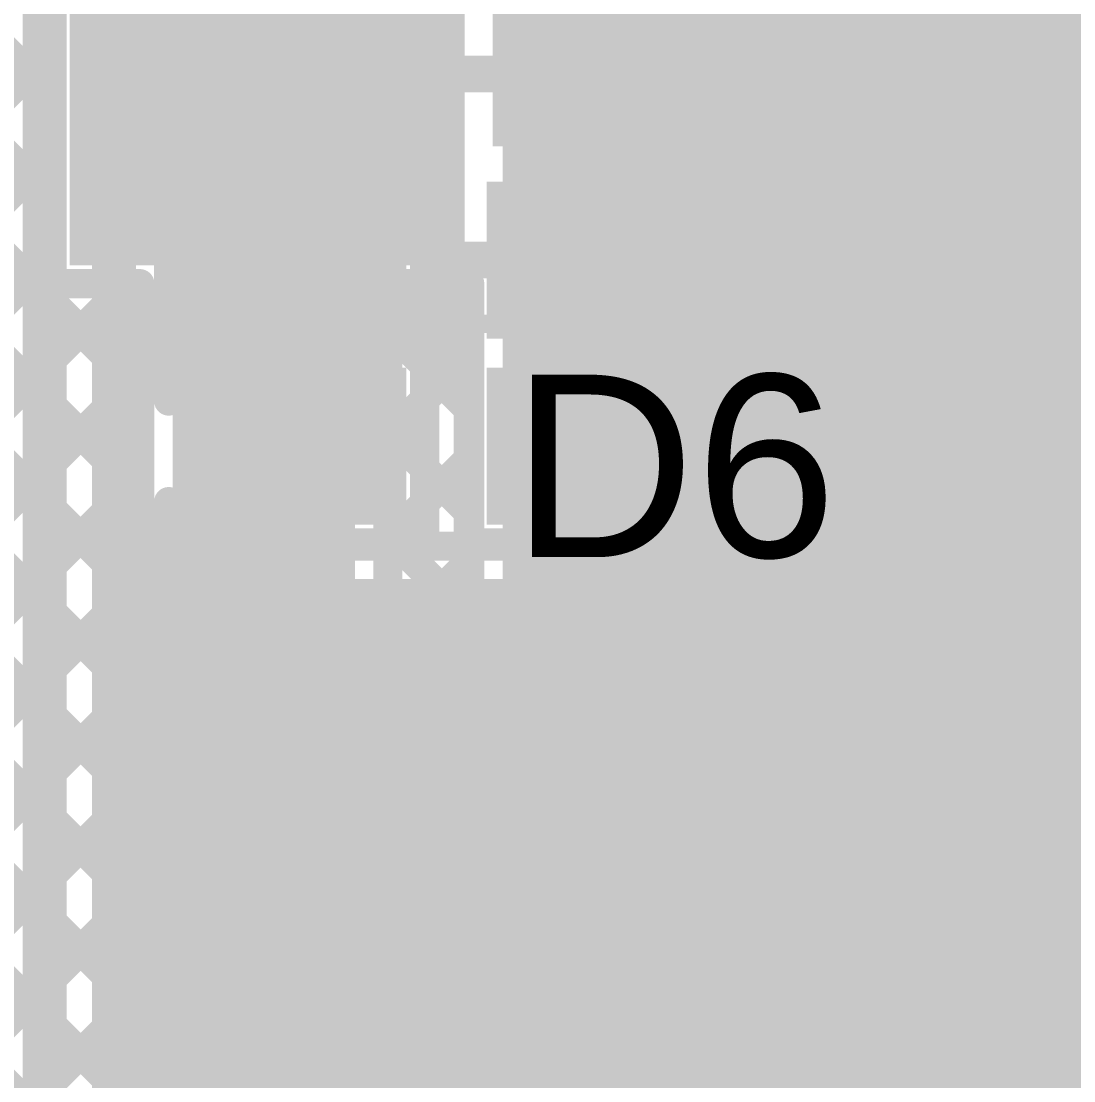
# Model space of a CAD drawing. Header units: millimetres. Extents: x -0.01 to 3.73, y -0.01 to 3.05.
# Drawn here: x 0.5811 to 0.8696, y 1.4795 to 1.7699 of the extents above; entities that cross this region are included whole.
import ezdxf

# ---------------------------------------------------------------- set-up
doc = ezdxf.new("R2010")
doc.units = ezdxf.units.MM
doc.header["$MEASUREMENT"] = 0
for name, color, linetype in [('BottomLayer', 5, 'Continuous'), ('BottomPaste', 16, 'Continuous'), ('BottomSolder', 6, 'Continuous'), ('TopLayer', 1, 'Continuous'), ('TopOverlay', 2, 'Continuous'), ('TopPaste', 8, 'Continuous'), ('TopSolder', 216, 'Continuous'), ('ViaHoleLayer', 16, 'Continuous')]:
    doc.layers.add(name, color=color, linetype=linetype)
doc.styles.add('Arial', font='', dxfattribs={"height": 0.2})
doc.styles.get('Arial').set_extended_font_data('Arial')

# ---------------------------------------------------------------- blocks, each defined once
blk = doc.blocks.new('SOT23_3_B_1')
at = {"layer": 'BottomLayer'}
for points in [[(-0.02166, 0.02657), (-0.05316, 0.02657), (-0.05316, 0.05807), (-0.02166, 0.05807)], [(0.05314, 0.02657), (0.02165, 0.02657), (0.02165, 0.05807), (0.05314, 0.05807)], [(0.01574, -0.05807), (-0.01575, -0.05807), (-0.01575, -0.02657), (0.01574, -0.02657)]]:
    blk.add_hatch(color=5, dxfattribs=at).paths.add_polyline_path(points)
at = {"layer": 'BottomPaste'}
for points in [[(-0.02166, 0.02657), (-0.05316, 0.02657), (-0.05316, 0.05807), (-0.02166, 0.05807)], [(0.05314, 0.02657), (0.02165, 0.02657), (0.02165, 0.05807), (0.05314, 0.05807)], [(0.01574, -0.05807), (-0.01575, -0.05807), (-0.01575, -0.02657), (0.01574, -0.02657)]]:
    blk.add_hatch(color=16, dxfattribs=at).paths.add_polyline_path(points)
at = {"layer": 'BottomSolder'}
for points in [[(-0.01766, 0.02257), (-0.05716, 0.02257), (-0.05716, 0.06207), (-0.01766, 0.06207)], [(0.05714, 0.02257), (0.01765, 0.02257), (0.01765, 0.06207), (0.05714, 0.06207)], [(0.01974, -0.06207), (-0.01975, -0.06207), (-0.01975, -0.02257), (0.01974, -0.02257)]]:
    blk.add_hatch(color=6, dxfattribs=at).paths.add_polyline_path(points)
blk = doc.blocks.new('R__0603_B_72')
at = {"layer": 'BottomLayer'}
for points in [[(-0.045, -0.0175), (-0.045, 0.0175), (-0.015, 0.0175), (-0.015, -0.0175)], [(0.015, -0.0175), (0.015, 0.0175), (0.045, 0.0175), (0.045, -0.0175)]]:
    blk.add_hatch(color=5, dxfattribs=at).paths.add_polyline_path(points)
at = {"layer": 'BottomPaste'}
for points in [[(-0.045, -0.0175), (-0.045, 0.0175), (-0.015, 0.0175), (-0.015, -0.0175)], [(0.015, -0.0175), (0.015, 0.0175), (0.045, 0.0175), (0.045, -0.0175)]]:
    blk.add_hatch(color=16, dxfattribs=at).paths.add_polyline_path(points)
at = {"layer": 'BottomSolder'}
for points in [[(-0.049, -0.0215), (-0.049, 0.0215), (-0.011, 0.0215), (-0.011, -0.0215)], [(0.011, -0.0215), (0.011, 0.0215), (0.049, 0.0215), (0.049, -0.0215)]]:
    blk.add_hatch(color=6, dxfattribs=at).paths.add_polyline_path(points)
blk = doc.blocks.new('R__0603_B_79')
at = {"layer": 'BottomLayer'}
for points in [[(-0.045, -0.0175), (-0.045, 0.0175), (-0.015, 0.0175), (-0.015, -0.0175)], [(0.015, -0.0175), (0.015, 0.0175), (0.045, 0.0175), (0.045, -0.0175)]]:
    blk.add_hatch(color=5, dxfattribs=at).paths.add_polyline_path(points)
at = {"layer": 'BottomPaste'}
for points in [[(-0.045, -0.0175), (-0.045, 0.0175), (-0.015, 0.0175), (-0.015, -0.0175)], [(0.015, -0.0175), (0.015, 0.0175), (0.045, 0.0175), (0.045, -0.0175)]]:
    blk.add_hatch(color=16, dxfattribs=at).paths.add_polyline_path(points)
at = {"layer": 'BottomSolder'}
for points in [[(-0.049, -0.0215), (-0.049, 0.0215), (-0.011, 0.0215), (-0.011, -0.0215)], [(0.011, -0.0215), (0.011, 0.0215), (0.049, 0.0215), (0.049, -0.0215)]]:
    blk.add_hatch(color=6, dxfattribs=at).paths.add_polyline_path(points)
blk = doc.blocks.new('R__0603_B_81')
at = {"layer": 'BottomLayer'}
for points in [[(-0.045, -0.0175), (-0.045, 0.0175), (-0.015, 0.0175), (-0.015, -0.0175)], [(0.015, -0.0175), (0.015, 0.0175), (0.045, 0.0175), (0.045, -0.0175)]]:
    blk.add_hatch(color=5, dxfattribs=at).paths.add_polyline_path(points)
at = {"layer": 'BottomPaste'}
for points in [[(-0.045, -0.0175), (-0.045, 0.0175), (-0.015, 0.0175), (-0.015, -0.0175)], [(0.015, -0.0175), (0.015, 0.0175), (0.045, 0.0175), (0.045, -0.0175)]]:
    blk.add_hatch(color=16, dxfattribs=at).paths.add_polyline_path(points)
at = {"layer": 'BottomSolder'}
for points in [[(-0.049, -0.0215), (-0.049, 0.0215), (-0.011, 0.0215), (-0.011, -0.0215)], [(0.011, -0.0215), (0.011, 0.0215), (0.049, 0.0215), (0.049, -0.0215)]]:
    blk.add_hatch(color=6, dxfattribs=at).paths.add_polyline_path(points)
blk = doc.blocks.new('D2PAK_B_114')
at = {"layer": 'BottomLayer'}
blk.add_hatch(color=5, dxfattribs=at).paths.add_polyline_path([(-0.05433, 0.14488), (-0.14567, 0.14488), (-0.14567, 0.29488), (-0.05433, 0.29488)])
at = {"layer": 'BottomPaste'}
blk.add_hatch(color=16, dxfattribs=at).paths.add_polyline_path([(-0.05433, 0.14488), (-0.14567, 0.14488), (-0.14567, 0.29488), (-0.05433, 0.29488)])
at = {"layer": 'BottomSolder'}
blk.add_hatch(color=6, dxfattribs=at).paths.add_polyline_path([(-0.05033, 0.14088), (-0.14967, 0.14088), (-0.14967, 0.29888), (-0.05033, 0.29888)])
blk = doc.blocks.new('SOD_323_B_141')
at = {"layer": 'BottomLayer'}
for points in [[(-0.0748, 0.02362), (-0.02756, 0.02362), (-0.02756, -0.02362), (-0.0748, -0.02362)], [(0.02756, 0.02362), (0.0748, 0.02362), (0.0748, -0.02362), (0.02756, -0.02362)]]:
    blk.add_hatch(color=5, dxfattribs=at).paths.add_polyline_path(points)
at = {"layer": 'BottomPaste'}
for points in [[(-0.0748, 0.02362), (-0.02756, 0.02362), (-0.02756, -0.02362), (-0.0748, -0.02362)], [(0.02756, 0.02362), (0.0748, 0.02362), (0.0748, -0.02362), (0.02756, -0.02362)]]:
    blk.add_hatch(color=16, dxfattribs=at).paths.add_polyline_path(points)
at = {"layer": 'BottomSolder'}
for points in [[(-0.0788, 0.02762), (-0.02356, 0.02762), (-0.02356, -0.02762), (-0.0788, -0.02762)], [(0.02356, 0.02762), (0.0788, 0.02762), (0.0788, -0.02762), (0.02356, -0.02762)]]:
    blk.add_hatch(color=6, dxfattribs=at).paths.add_polyline_path(points)
blk = doc.blocks.new('SMA_148')
at = {"layer": 'TopLayer'}
for points in [[(-0.12795, 0.03346), (-0.02953, 0.03346), (-0.02953, -0.03346), (-0.12795, -0.03346)], [(0.02953, 0.03346), (0.12795, 0.03346), (0.12795, -0.03346), (0.02953, -0.03346)]]:
    blk.add_hatch(color=1, dxfattribs=at).paths.add_polyline_path(points)
at = {"layer": 'TopOverlay'}
for points in [[(-0.175, -0.05597), (-0.12906, -0.05597), (-0.12906, 0.05598), (-0.175, 0.05598)], [(-0.12992, 0.03638), (-0.1022, 0.03638), (-0.1022, 0.05598), (-0.12992, 0.05598)], [(-0.12992, -0.05598), (-0.1022, -0.05598), (-0.1022, -0.03638), (-0.12992, -0.03638)]]:
    blk.add_hatch(color=2, dxfattribs=at).paths.add_polyline_path(points)
at = {"layer": 'TopPaste'}
for points in [[(-0.12795, 0.03346), (-0.02953, 0.03346), (-0.02953, -0.03346), (-0.12795, -0.03346)], [(0.02953, 0.03346), (0.12795, 0.03346), (0.12795, -0.03346), (0.02953, -0.03346)]]:
    blk.add_hatch(color=8, dxfattribs=at).paths.add_polyline_path(points)
at = {"layer": 'TopSolder'}
for points in [[(-0.13195, 0.03746), (-0.02553, 0.03746), (-0.02553, -0.03746), (-0.13195, -0.03746)], [(0.02553, 0.03746), (0.13195, 0.03746), (0.13195, -0.03746), (0.02553, -0.03746)]]:
    blk.add_hatch(color=216, dxfattribs=at).paths.add_polyline_path(points)
at = {"layer": 'TopOverlay', "const_width": 0.005}
for points in [[(0.08115, 0.05345), (-0.10465, 0.05345)], [(0.08115, 0.05345), (0.08115, 0.03985)], [(0.08115, -0.03985), (0.08115, -0.05345)], [(0.08115, -0.05345), (-0.10465, -0.05345)]]:
    blk.add_lwpolyline(points, dxfattribs=at)
at = {"layer": 'TopOverlay', "const_width": 0.0025}
for points in [[(-0.1059, 0.05345, 1), (-0.1034, 0.05345, 1)], [(0.0799, 0.05345, 1), (0.0824, 0.05345, 1)], [(0.0799, 0.05345, 1), (0.0824, 0.05345, 1)], [(0.0799, 0.03985, 1), (0.0824, 0.03985, 1)], [(0.0799, -0.03985, 1), (0.0824, -0.03985, 1)], [(-0.1059, -0.05345, 1), (-0.1034, -0.05345, 1)], [(0.0799, -0.05345, 1), (0.0824, -0.05345, 1)], [(0.0799, -0.05345, 1), (0.0824, -0.05345, 1)]]:
    blk.add_lwpolyline(points, format="xyb", close=True, dxfattribs=at)
blk = doc.blocks.new('C__0603_B_176')
at = {"layer": 'BottomLayer'}
for points in [[(-0.045, -0.0175), (-0.045, 0.0175), (-0.015, 0.0175), (-0.015, -0.0175)], [(0.015, -0.0175), (0.015, 0.0175), (0.045, 0.0175), (0.045, -0.0175)]]:
    blk.add_hatch(color=5, dxfattribs=at).paths.add_polyline_path(points)
at = {"layer": 'BottomPaste'}
for points in [[(-0.045, -0.0175), (-0.045, 0.0175), (-0.015, 0.0175), (-0.015, -0.0175)], [(0.015, -0.0175), (0.015, 0.0175), (0.045, 0.0175), (0.045, -0.0175)]]:
    blk.add_hatch(color=16, dxfattribs=at).paths.add_polyline_path(points)
at = {"layer": 'BottomSolder'}
for points in [[(-0.04736, -0.01986), (-0.04736, 0.01986), (-0.01264, 0.01986), (-0.01264, -0.01986)], [(0.01264, -0.01986), (0.01264, 0.01986), (0.04736, 0.01986), (0.04736, -0.01986)]]:
    blk.add_hatch(color=6, dxfattribs=at).paths.add_polyline_path(points)

msp = doc.modelspace()

# ---------------------------------------------------------------- hatches: boundary and pattern name
at = {"layer": 'BottomLayer'}
h = msp.add_hatch(color=5, dxfattribs=at)
edge = h.paths.add_edge_path()
edge.add_arc((0.638, 1.652), 0.01181, 0, 360)
msp.add_hatch(color=5, dxfattribs=at).paths.add_polyline_path([(0.66, 1.28), (0.81501, 1.28), (0.81501, 1.617), (0.66, 1.617)])
at = {"layer": 'TopLayer'}
msp.add_hatch(color=1, dxfattribs=at).paths.add_polyline_path([(0.713, 1.374), (0.913, 1.374), (0.913, 1.929), (0.713, 1.929)])
h = msp.add_hatch(color=1, dxfattribs=at)
edge = h.paths.add_edge_path()
edge.add_arc((0.638, 1.652), 0.01181, 0, 360)
at = {"layer": 'ViaHoleLayer'}
h = msp.add_hatch(color=16, dxfattribs=at)
edge = h.paths.add_edge_path()
edge.add_arc((0.638, 1.652), 0.00591, 0, 360)

# ---------------------------------------------------------------- linework, layer by layer
at = {"layer": 'BottomLayer'}
for points, const_width in [([(0.5875, 1.3025), (0.5875, 2.0425)], 0.012), ([(0.6065, 1.3125), (0.6065, 2.0345)], 0.012), ([(0.6215, 1.66578), (0.6215, 1.87329)], 0.008), ([(0.78554, 1.83623), (0.88462, 1.73715)], 0.008), ([(0.76793, 1.82556), (0.85634, 1.73715)], 0.008), ([(0.80675, 1.75298), (0.875, 1.82123)], 0.008), ([(0.6215, 1.76572), (0.66966, 1.81389)], 0.008), ([(0.73015, 1.75261), (0.73015, 1.79522)], 0.025), ([(0.80675, 1.7247), (0.875, 1.79295)], 0.008), ([(0.69865, 1.73591), (0.69865, 1.78691)], 0.008), ([(0.64365, 1.73091), (0.64365, 1.78191)], 0.008), ([(0.69165, 1.73091), (0.69165, 1.78191)], 0.008), ([(0.80675, 1.72005), (0.80675, 1.77955)], 0.008), ([(0.777, 1.7498), (0.777, 1.77555)], 0.01), ([(0.6215, 1.774), (0.64365, 1.75185)], 0.008), ([(0.84748, 1.73715), (0.875, 1.76467)], 0.008), ([(0.66765, 1.70441), (0.66765, 1.75541)], 0.025), ([(0.72765, 1.75511), (0.72765, 1.75541)], 0.025), ([(0.72765, 1.70441), (0.72765, 1.75511)], 0.025), ([(0.72765, 1.75511), (0.73015, 1.75261)], 0.025), ([(0.6215, 1.73744), (0.64365, 1.75959)], 0.008), ([(0.69165, 1.76042), (0.69865, 1.75342)], 0.008), ([(0.73015, 1.75261), (0.7742, 1.75261)], 0.025), ([(0.7742, 1.75261), (0.777, 1.7498)], 0.025), ([(0.80675, 1.75845), (0.8369, 1.7283)], 0.008), ([(0.69165, 1.75102), (0.69865, 1.75802)], 0.008), ([(0.70265, 1.75541), (0.72765, 1.75541)], 0.01), ([(0.777, 1.7498), (0.80275, 1.7498)], 0.01), ([(0.777, 1.72406), (0.777, 1.7498)], 0.01), ([(0.6215, 1.74571), (0.64365, 1.72357)], 0.008), ([(0.69865, 1.72391), (0.69865, 1.73591)], 0.008), ([(0.69865, 1.72391), (0.69865, 1.73591)], 0.008), ([(0.8369, 1.73715), (0.88639, 1.73715)], 0.008), ([(0.8369, 1.68765), (0.8369, 1.73715)], 0.008), ([(0.6215, 1.70916), (0.64365, 1.7313)], 0.008), ([(0.69165, 1.73213), (0.69865, 1.72513)], 0.008), ([(0.69165, 1.72273), (0.69865, 1.72973)], 0.008), ([(0.80675, 1.73017), (0.8369, 1.70002)], 0.008), ([(0.64365, 1.67991), (0.64365, 1.72891)], 0.008), ([(0.69165, 1.67991), (0.69165, 1.72891)], 0.008), ([(0.80175, 1.69141), (0.8369, 1.72656)], 0.008), ([(0.69865, 1.67291), (0.69865, 1.72391)], 0.008), ([(0.8021, 1.72005), (0.80675, 1.7247)], 0.008), ([(0.75665, 1.72005), (0.80675, 1.72005)], 0.008), ([(0.75665, 1.70288), (0.77382, 1.72005)], 0.008), ([(0.75665, 1.69975), (0.75665, 1.72005)], 0.008), ([(0.76029, 1.72005), (0.7806, 1.69975)], 0.008), ([(0.7818, 1.69975), (0.8021, 1.72005)], 0.008), ([(0.78858, 1.72005), (0.88901, 1.61962)], 0.008), ([(0.6215, 1.71743), (0.64365, 1.69528)], 0.008), ([(0.66765, 1.65341), (0.66765, 1.70441)], 0.025), ([(0.86165, 1.7124), (0.94205, 1.632)], 0.012), ([(0.69165, 1.70385), (0.69865, 1.69685)], 0.008), ([(0.70265, 1.70441), (0.72765, 1.70441)], 0.01), ([(0.72765, 1.70441), (0.75265, 1.70441)], 0.01), ([(0.6215, 1.68087), (0.64365, 1.70302)], 0.008), ([(0.69165, 1.69445), (0.69865, 1.70145)], 0.008), ([(0.75665, 1.69975), (0.80175, 1.69975)], 0.008), ([(0.80175, 1.65025), (0.80175, 1.69975)], 0.008), ([(0.80175, 1.66313), (0.8369, 1.69828)], 0.008), ([(0.6215, 1.68914), (0.63716, 1.67348)], 0.008), ([(0.7929, 1.626), (0.85456, 1.68765)], 0.008), ([(0.8369, 1.68765), (0.86518, 1.68765)], 0.008), ([(0.84926, 1.68765), (1.11501, 1.42191)], 0.008), ([(0.86518, 1.68765), (0.93143, 1.6214)], 0.008), ([(0.76041, 1.65841), (0.777, 1.675)], 0.025), ([(0.64365, 1.6735), (0.64365, 1.67791)], 0.008), ([(0.6893, 1.67791), (0.69165, 1.67557)], 0.008), ([(0.69165, 1.62691), (0.69165, 1.67791)], 0.008), ([(0.80175, 1.6786), (0.86073, 1.61962)], 0.008), ([(0.82119, 1.626), (0.87401, 1.67882)], 0.008), ([(0.69165, 1.67557), (0.70365, 1.66357)], 0.008), ([(0.638, 1.6735), (0.64365, 1.6735)], 0.008), ([(0.69165, 1.66616), (0.69865, 1.67316)], 0.008), ([(0.69865, 1.67291), (0.70365, 1.67291)], 0.008), ([(0.70365, 1.62691), (0.70365, 1.67291)], 0.008), ([(0.72765, 1.65591), (0.73015, 1.65841)], 0.025), ([(0.73015, 1.65841), (0.76041, 1.65841)], 0.025), ([(0.72765, 1.65341), (0.72765, 1.65591)], 0.025), ([(0.84309, 1.61962), (0.88815, 1.66468)], 0.008), ([(0.638, 1.652), (0.66624, 1.652)], 0.025), ([(0.66624, 1.652), (0.66765, 1.65341)], 0.025), ([(0.69165, 1.63788), (0.70365, 1.64988)], 0.008), ([(0.76462, 1.626), (0.78887, 1.65025)], 0.008), ([(0.77561, 1.64321), (0.78266, 1.65025)], 0.008), ([(0.78266, 1.65025), (0.80175, 1.65025)], 0.008), ([(0.80175, 1.65032), (0.83244, 1.61962)], 0.008), ([(0.87138, 1.61962), (0.90229, 1.65054)], 0.008), ([(0.69165, 1.64728), (0.70365, 1.63528)], 0.008), ([(0.77809, 1.64569), (0.79778, 1.626)], 0.008), ([(0.6215, 1.31871), (0.6215, 1.63822)], 0.008), ([(0.75165, 1.63691), (0.76041, 1.63691)], 0.008), ([(0.75165, 1.62691), (0.75165, 1.63691)], 0.008), ([(0.75859, 1.63691), (0.7695, 1.626)], 0.008), ([(0.6215, 1.63257), (0.651, 1.60307)], 0.008), ([(0.6215, 1.6243), (0.62946, 1.63227)], 0.008), ([(0.638, 1.6305), (0.64365, 1.6305)], 0.008), ([(0.64365, 1.62691), (0.64365, 1.6305)], 0.008), ([(0.6215, 1.59602), (0.651, 1.62552)], 0.008), ([(0.64365, 1.62691), (0.69165, 1.62691)], 0.008), ([(0.651, 1.626), (0.82401, 1.626)], 0.008), ([(0.651, 1.28921), (0.651, 1.626)], 0.008), ([(0.70365, 1.62691), (0.75165, 1.62691)], 0.008), ([(0.82401, 1.271), (0.82401, 1.626)], 0.008), ([(0.82956, 1.61962), (0.8948, 1.61962)], 0.008), ([(0.82956, 1.55438), (0.82956, 1.61962)], 0.008), ([(0.82401, 1.60054), (0.82956, 1.60609)], 0.008), ([(0.6215, 1.60429), (0.651, 1.57479)], 0.008), ([(0.85662, 1.59162), (0.86, 1.595)], 0.025), ([(0.82401, 1.59977), (0.82956, 1.59422)], 0.008), ([(0.85662, 1.5255), (0.85662, 1.59162)], 0.025), ([(0.6215, 1.56773), (0.651, 1.59723)], 0.008), ([(0.6215, 1.57601), (0.651, 1.54651)], 0.008), ([(0.82401, 1.57226), (0.82956, 1.5778)], 0.008), ([(0.82401, 1.57148), (0.82956, 1.56594)], 0.008), ([(0.6215, 1.53945), (0.651, 1.56895)], 0.008), ([(0.82401, 1.54397), (0.83442, 1.55438)], 0.008), ([(0.82956, 1.55438), (0.83512, 1.55438)], 0.008), ([(0.83512, 1.5495), (0.83512, 1.55438)], 0.008), ([(0.83012, 1.5495), (0.83512, 1.5495)], 0.008), ([(0.83012, 1.4965), (0.83012, 1.5495)], 0.008), ([(0.6215, 1.54772), (0.651, 1.51822)], 0.008), ([(0.6215, 1.51117), (0.651, 1.54067)], 0.008), ([(0.82401, 1.5432), (0.83012, 1.5371)], 0.008), ([(0.85411, 1.523), (0.85662, 1.5255)], 0.025), ([(0.85411, 1.27388), (0.85411, 1.523)], 0.025), ([(0.82401, 1.51569), (0.83012, 1.52179)], 0.008), ([(0.6215, 1.51944), (0.651, 1.48994)], 0.008), ([(0.82401, 1.51492), (0.83012, 1.50881)], 0.008), ([(0.6215, 1.48288), (0.651, 1.51238)], 0.008), ([(0.82401, 1.4874), (0.83261, 1.49601)], 0.008), ([(0.83261, 1.27388), (0.83261, 1.4965)], 0.008), ([(0.6215, 1.49115), (0.651, 1.46165)], 0.008), ([(0.82401, 1.48663), (0.83261, 1.47803)], 0.008), ([(0.6215, 1.4546), (0.651, 1.4841)], 0.008)]:
    msp.add_lwpolyline(points, dxfattribs=dict(at, const_width=const_width))
for points, const_width in [([(0.6195, 1.76572, 1), (0.6235, 1.76572, 1)], 0.004), ([(0.6614, 1.75541, 1), (0.6739, 1.75541, 1)], 0.0125), ([(0.7214, 1.75541, 1), (0.7339, 1.75541, 1)], 0.0125), ([(0.7214, 1.75511, 1), (0.7339, 1.75511, 1)], 0.0125), ([(0.7214, 1.75511, 1), (0.7339, 1.75511, 1)], 0.0125), ([(0.7214, 1.75511, 1), (0.7339, 1.75511, 1)], 0.0125), ([(0.64165, 1.75959, 1), (0.64565, 1.75959, 1)], 0.004), ([(0.68965, 1.76042, 1), (0.69365, 1.76042, 1)], 0.004), ([(0.7239, 1.75261, 1), (0.7364, 1.75261, 1)], 0.0125), ([(0.7239, 1.75261, 1), (0.7364, 1.75261, 1)], 0.0125), ([(0.7239, 1.75261, 1), (0.7364, 1.75261, 1)], 0.0125), ([(0.76795, 1.75261, 1), (0.78045, 1.75261, 1)], 0.0125), ([(0.76795, 1.75261, 1), (0.78045, 1.75261, 1)], 0.0125), ([(0.80475, 1.75845, 1), (0.80875, 1.75845, 1)], 0.004), ([(0.69665, 1.75802, 1), (0.70065, 1.75802, 1)], 0.004), ([(0.70015, 1.75541, 1), (0.70515, 1.75541, 1)], 0.005), ([(0.72515, 1.75541, 1), (0.73015, 1.75541, 1)], 0.005), ([(0.77075, 1.7498, 1), (0.78325, 1.7498, 1)], 0.0125), ([(0.69665, 1.75342, 1), (0.70065, 1.75342, 1)], 0.004), ([(0.80475, 1.75298, 1), (0.80875, 1.75298, 1)], 0.004), ([(0.64165, 1.75185, 1), (0.64565, 1.75185, 1)], 0.004), ([(0.68965, 1.75102, 1), (0.69365, 1.75102, 1)], 0.004), ([(0.7745, 1.7498, 1), (0.7795, 1.7498, 1)], 0.005), ([(0.7745, 1.7498, 1), (0.7795, 1.7498, 1)], 0.005), ([(0.7745, 1.7498, 1), (0.7795, 1.7498, 1)], 0.005), ([(0.80025, 1.7498, 1), (0.80525, 1.7498, 1)], 0.005), ([(0.6195, 1.74571, 1), (0.6235, 1.74571, 1)], 0.004), ([(0.6195, 1.73744, 1), (0.6235, 1.73744, 1)], 0.004), ([(0.69665, 1.73591, 1), (0.70065, 1.73591, 1)], 0.004), ([(0.69665, 1.73591, 1), (0.70065, 1.73591, 1)], 0.004), ([(0.69665, 1.73591, 1), (0.70065, 1.73591, 1)], 0.004), ([(0.8349, 1.73715, 1), (0.8389, 1.73715, 1)], 0.004), ([(0.8349, 1.73715, 1), (0.8389, 1.73715, 1)], 0.004), ([(0.84548, 1.73715, 1), (0.84948, 1.73715, 1)], 0.004), ([(0.85434, 1.73715, 1), (0.85834, 1.73715, 1)], 0.004), ([(0.64165, 1.7313, 1), (0.64565, 1.7313, 1)], 0.004), ([(0.64165, 1.73091, 1), (0.64565, 1.73091, 1)], 0.004), ([(0.68965, 1.73213, 1), (0.69365, 1.73213, 1)], 0.004), ([(0.68965, 1.73091, 1), (0.69365, 1.73091, 1)], 0.004), ([(0.69665, 1.72973, 1), (0.70065, 1.72973, 1)], 0.004), ([(0.80475, 1.73017, 1), (0.80875, 1.73017, 1)], 0.004), ([(0.64165, 1.72891, 1), (0.64565, 1.72891, 1)], 0.004), ([(0.68965, 1.72891, 1), (0.69365, 1.72891, 1)], 0.004), ([(0.8349, 1.7283, 1), (0.8389, 1.7283, 1)], 0.004), ([(0.8349, 1.72656, 1), (0.8389, 1.72656, 1)], 0.004), ([(0.64165, 1.72357, 1), (0.64565, 1.72357, 1)], 0.004), ([(0.69665, 1.72513, 1), (0.70065, 1.72513, 1)], 0.004), ([(0.69665, 1.72391, 1), (0.70065, 1.72391, 1)], 0.004), ([(0.69665, 1.72391, 1), (0.70065, 1.72391, 1)], 0.004), ([(0.69665, 1.72391, 1), (0.70065, 1.72391, 1)], 0.004), ([(0.7745, 1.72406, 1), (0.7795, 1.72406, 1)], 0.005), ([(0.80475, 1.7247, 1), (0.80875, 1.7247, 1)], 0.004), ([(0.80475, 1.7247, 1), (0.80875, 1.7247, 1)], 0.004), ([(0.68965, 1.72273, 1), (0.69365, 1.72273, 1)], 0.004), ([(0.75465, 1.72005, 1), (0.75865, 1.72005, 1)], 0.004), ([(0.75465, 1.72005, 1), (0.75865, 1.72005, 1)], 0.004), ([(0.75829, 1.72005, 1), (0.76229, 1.72005, 1)], 0.004), ([(0.77182, 1.72005, 1), (0.77582, 1.72005, 1)], 0.004), ([(0.78658, 1.72005, 1), (0.79058, 1.72005, 1)], 0.004), ([(0.8001, 1.72005, 1), (0.8041, 1.72005, 1)], 0.004), ([(0.8001, 1.72005, 1), (0.8041, 1.72005, 1)], 0.004), ([(0.80475, 1.72005, 1), (0.80875, 1.72005, 1)], 0.004), ([(0.80475, 1.72005, 1), (0.80875, 1.72005, 1)], 0.004), ([(0.6195, 1.71743, 1), (0.6235, 1.71743, 1)], 0.004), ([(0.6614, 1.70441, 1), (0.6739, 1.70441, 1)], 0.0125), ([(0.6614, 1.70441, 1), (0.6739, 1.70441, 1)], 0.0125), ([(0.7214, 1.70441, 1), (0.7339, 1.70441, 1)], 0.0125), ([(0.85865, 1.7124, 1), (0.86465, 1.7124, 1)], 0.006), ([(0.6195, 1.70916, 1), (0.6235, 1.70916, 1)], 0.004), ([(0.68965, 1.70385, 1), (0.69365, 1.70385, 1)], 0.004), ([(0.70015, 1.70441, 1), (0.70515, 1.70441, 1)], 0.005), ([(0.72515, 1.70441, 1), (0.73015, 1.70441, 1)], 0.005), ([(0.72515, 1.70441, 1), (0.73015, 1.70441, 1)], 0.005), ([(0.75015, 1.70441, 1), (0.75515, 1.70441, 1)], 0.005), ([(0.64165, 1.70302, 1), (0.64565, 1.70302, 1)], 0.004), ([(0.69665, 1.70145, 1), (0.70065, 1.70145, 1)], 0.004), ([(0.75465, 1.70288, 1), (0.75865, 1.70288, 1)], 0.004), ([(0.75465, 1.69975, 1), (0.75865, 1.69975, 1)], 0.004), ([(0.75465, 1.69975, 1), (0.75865, 1.69975, 1)], 0.004), ([(0.7786, 1.69975, 1), (0.7826, 1.69975, 1)], 0.004), ([(0.7798, 1.69975, 1), (0.7838, 1.69975, 1)], 0.004), ([(0.79975, 1.69975, 1), (0.80375, 1.69975, 1)], 0.004), ([(0.79975, 1.69975, 1), (0.80375, 1.69975, 1)], 0.004), ([(0.8349, 1.70002, 1), (0.8389, 1.70002, 1)], 0.004), ([(0.8349, 1.69828, 1), (0.8389, 1.69828, 1)], 0.004), ([(0.64165, 1.69528, 1), (0.64565, 1.69528, 1)], 0.004), ([(0.69665, 1.69685, 1), (0.70065, 1.69685, 1)], 0.004), ([(0.68965, 1.69445, 1), (0.69365, 1.69445, 1)], 0.004), ([(0.6195, 1.68914, 1), (0.6235, 1.68914, 1)], 0.004), ([(0.79975, 1.69141, 1), (0.80375, 1.69141, 1)], 0.004), ([(0.8349, 1.68765, 1), (0.8389, 1.68765, 1)], 0.004), ([(0.8349, 1.68765, 1), (0.8389, 1.68765, 1)], 0.004), ([(0.84726, 1.68765, 1), (0.85126, 1.68765, 1)], 0.004), ([(0.85256, 1.68765, 1), (0.85656, 1.68765, 1)], 0.004), ([(0.86318, 1.68765, 1), (0.86718, 1.68765, 1)], 0.004), ([(0.86318, 1.68765, 1), (0.86718, 1.68765, 1)], 0.004), ([(0.77075, 1.675, 1), (0.78325, 1.675, 1)], 0.0125), ([(0.6195, 1.68087, 1), (0.6235, 1.68087, 1)], 0.004), ([(0.64165, 1.67991, 1), (0.64565, 1.67991, 1)], 0.004), ([(0.64165, 1.67791, 1), (0.64565, 1.67791, 1)], 0.004), ([(0.6873, 1.67791, 1), (0.6913, 1.67791, 1)], 0.004), ([(0.68965, 1.67991, 1), (0.69365, 1.67991, 1)], 0.004), ([(0.68965, 1.67791, 1), (0.69365, 1.67791, 1)], 0.004), ([(0.79975, 1.6786, 1), (0.80375, 1.6786, 1)], 0.004), ([(0.68965, 1.67557, 1), (0.69365, 1.67557, 1)], 0.004), ([(0.68965, 1.67557, 1), (0.69365, 1.67557, 1)], 0.004), ([(0.63516, 1.67348, 1), (0.63916, 1.67348, 1)], 0.004), ([(0.636, 1.6735, 1), (0.64, 1.6735, 1)], 0.004), ([(0.636, 1.6735, 1), (0.64, 1.6735, 1)], 0.004), ([(0.64165, 1.6735, 1), (0.64565, 1.6735, 1)], 0.004), ([(0.64165, 1.6735, 1), (0.64565, 1.6735, 1)], 0.004), ([(0.69665, 1.67316, 1), (0.70065, 1.67316, 1)], 0.004), ([(0.69665, 1.67291, 1), (0.70065, 1.67291, 1)], 0.004), ([(0.69665, 1.67291, 1), (0.70065, 1.67291, 1)], 0.004), ([(0.70165, 1.67291, 1), (0.70565, 1.67291, 1)], 0.004), ([(0.70165, 1.67291, 1), (0.70565, 1.67291, 1)], 0.004), ([(0.6195, 1.66578, 1), (0.6235, 1.66578, 1)], 0.004), ([(0.6195, 1.66578, 1), (0.6235, 1.66578, 1)], 0.004), ([(0.68965, 1.66616, 1), (0.69365, 1.66616, 1)], 0.004), ([(0.7239, 1.65841, 1), (0.7364, 1.65841, 1)], 0.0125), ([(0.7239, 1.65841, 1), (0.7364, 1.65841, 1)], 0.0125), ([(0.75416, 1.65841, 1), (0.76666, 1.65841, 1)], 0.0125), ([(0.75416, 1.65841, 1), (0.76666, 1.65841, 1)], 0.0125), ([(0.70165, 1.66357, 1), (0.70565, 1.66357, 1)], 0.004), ([(0.7214, 1.65591, 1), (0.7339, 1.65591, 1)], 0.0125), ([(0.7214, 1.65591, 1), (0.7339, 1.65591, 1)], 0.0125), ([(0.79975, 1.66313, 1), (0.80375, 1.66313, 1)], 0.004), ([(0.63175, 1.652, 1), (0.64425, 1.652, 1)], 0.0125), ([(0.65999, 1.652, 1), (0.67249, 1.652, 1)], 0.0125), ([(0.65999, 1.652, 1), (0.67249, 1.652, 1)], 0.0125), ([(0.6614, 1.65341, 1), (0.6739, 1.65341, 1)], 0.0125), ([(0.6614, 1.65341, 1), (0.6739, 1.65341, 1)], 0.0125), ([(0.7214, 1.65341, 1), (0.7339, 1.65341, 1)], 0.0125), ([(0.70165, 1.64988, 1), (0.70565, 1.64988, 1)], 0.004), ([(0.78066, 1.65025, 1), (0.78466, 1.65025, 1)], 0.004), ([(0.78066, 1.65025, 1), (0.78466, 1.65025, 1)], 0.004), ([(0.78687, 1.65025, 1), (0.79087, 1.65025, 1)], 0.004), ([(0.79975, 1.65032, 1), (0.80375, 1.65032, 1)], 0.004), ([(0.79975, 1.65025, 1), (0.80375, 1.65025, 1)], 0.004), ([(0.79975, 1.65025, 1), (0.80375, 1.65025, 1)], 0.004), ([(0.68965, 1.64728, 1), (0.69365, 1.64728, 1)], 0.004), ([(0.77609, 1.64569, 1), (0.78009, 1.64569, 1)], 0.004), ([(0.77361, 1.64321, 1), (0.77761, 1.64321, 1)], 0.004), ([(0.77361, 1.64321, 1), (0.77761, 1.64321, 1)], 0.004), ([(0.77361, 1.64321, 1), (0.77761, 1.64321, 1)], 0.004), ([(0.6195, 1.63822, 1), (0.6235, 1.63822, 1)], 0.004), ([(0.6195, 1.63822, 1), (0.6235, 1.63822, 1)], 0.004), ([(0.68965, 1.63788, 1), (0.69365, 1.63788, 1)], 0.004), ([(0.74965, 1.63691, 1), (0.75365, 1.63691, 1)], 0.004), ([(0.74965, 1.63691, 1), (0.75365, 1.63691, 1)], 0.004), ([(0.75659, 1.63691, 1), (0.76059, 1.63691, 1)], 0.004), ([(0.75841, 1.63691, 1), (0.76241, 1.63691, 1)], 0.004), ([(0.75841, 1.63691, 1), (0.76241, 1.63691, 1)], 0.004), ([(0.75841, 1.63691, 1), (0.76241, 1.63691, 1)], 0.004), ([(0.70165, 1.63528, 1), (0.70565, 1.63528, 1)], 0.004), ([(0.6195, 1.63257, 1), (0.6235, 1.63257, 1)], 0.004), ([(0.62746, 1.63227, 1), (0.63146, 1.63227, 1)], 0.004), ([(0.636, 1.6305, 1), (0.64, 1.6305, 1)], 0.004), ([(0.636, 1.6305, 1), (0.64, 1.6305, 1)], 0.004), ([(0.64165, 1.6305, 1), (0.64565, 1.6305, 1)], 0.004), ([(0.64165, 1.6305, 1), (0.64565, 1.6305, 1)], 0.004), ([(0.64165, 1.62691, 1), (0.64565, 1.62691, 1)], 0.004), ([(0.64165, 1.62691, 1), (0.64565, 1.62691, 1)], 0.004), ([(0.649, 1.626, 1), (0.653, 1.626, 1)], 0.004), ([(0.649, 1.626, 1), (0.653, 1.626, 1)], 0.004), ([(0.649, 1.62552, 1), (0.653, 1.62552, 1)], 0.004), ([(0.68965, 1.62691, 1), (0.69365, 1.62691, 1)], 0.004), ([(0.68965, 1.62691, 1), (0.69365, 1.62691, 1)], 0.004), ([(0.70165, 1.62691, 1), (0.70565, 1.62691, 1)], 0.004), ([(0.70165, 1.62691, 1), (0.70565, 1.62691, 1)], 0.004), ([(0.74965, 1.62691, 1), (0.75365, 1.62691, 1)], 0.004), ([(0.74965, 1.62691, 1), (0.75365, 1.62691, 1)], 0.004), ([(0.76262, 1.626, 1), (0.76662, 1.626, 1)], 0.004), ([(0.7675, 1.626, 1), (0.7715, 1.626, 1)], 0.004), ([(0.7909, 1.626, 1), (0.7949, 1.626, 1)], 0.004), ([(0.79578, 1.626, 1), (0.79978, 1.626, 1)], 0.004), ([(0.81919, 1.626, 1), (0.82319, 1.626, 1)], 0.004), ([(0.82201, 1.626, 1), (0.82601, 1.626, 1)], 0.004), ([(0.82201, 1.626, 1), (0.82601, 1.626, 1)], 0.004), ([(0.6195, 1.6243, 1), (0.6235, 1.6243, 1)], 0.004), ([(0.82756, 1.61962, 1), (0.83156, 1.61962, 1)], 0.004), ([(0.82756, 1.61962, 1), (0.83156, 1.61962, 1)], 0.004), ([(0.83044, 1.61962, 1), (0.83444, 1.61962, 1)], 0.004), ([(0.84109, 1.61962, 1), (0.84509, 1.61962, 1)], 0.004), ([(0.85873, 1.61962, 1), (0.86273, 1.61962, 1)], 0.004), ([(0.86938, 1.61962, 1), (0.87338, 1.61962, 1)], 0.004), ([(0.82756, 1.60609, 1), (0.83156, 1.60609, 1)], 0.004), ([(0.6195, 1.60429, 1), (0.6235, 1.60429, 1)], 0.004), ([(0.649, 1.60307, 1), (0.653, 1.60307, 1)], 0.004), ([(0.85375, 1.595, 1), (0.86625, 1.595, 1)], 0.0125), ([(0.82201, 1.60054, 1), (0.82601, 1.60054, 1)], 0.004), ([(0.82201, 1.59977, 1), (0.82601, 1.59977, 1)], 0.004), ([(0.85037, 1.59162, 1), (0.86286, 1.59162, 1)], 0.0125), ([(0.85037, 1.59162, 1), (0.86286, 1.59162, 1)], 0.0125), ([(0.6195, 1.59602, 1), (0.6235, 1.59602, 1)], 0.004), ([(0.649, 1.59723, 1), (0.653, 1.59723, 1)], 0.004), ([(0.82756, 1.59422, 1), (0.83156, 1.59422, 1)], 0.004), ([(0.6195, 1.57601, 1), (0.6235, 1.57601, 1)], 0.004), ([(0.82756, 1.5778, 1), (0.83156, 1.5778, 1)], 0.004), ([(0.649, 1.57479, 1), (0.653, 1.57479, 1)], 0.004), ([(0.82201, 1.57226, 1), (0.82601, 1.57226, 1)], 0.004), ([(0.82201, 1.57148, 1), (0.82601, 1.57148, 1)], 0.004), ([(0.6195, 1.56773, 1), (0.6235, 1.56773, 1)], 0.004), ([(0.649, 1.56895, 1), (0.653, 1.56895, 1)], 0.004), ([(0.82756, 1.56594, 1), (0.83156, 1.56594, 1)], 0.004), ([(0.82756, 1.55438, 1), (0.83156, 1.55438, 1)], 0.004), ([(0.82756, 1.55438, 1), (0.83156, 1.55438, 1)], 0.004), ([(0.83242, 1.55438, 1), (0.83642, 1.55438, 1)], 0.004), ([(0.83312, 1.55438, 1), (0.83712, 1.55438, 1)], 0.004), ([(0.83312, 1.55438, 1), (0.83712, 1.55438, 1)], 0.004), ([(0.82812, 1.5495, 1), (0.83212, 1.5495, 1)], 0.004), ([(0.82812, 1.5495, 1), (0.83212, 1.5495, 1)], 0.004), ([(0.83312, 1.5495, 1), (0.83712, 1.5495, 1)], 0.004), ([(0.83312, 1.5495, 1), (0.83712, 1.5495, 1)], 0.004), ([(0.6195, 1.54772, 1), (0.6235, 1.54772, 1)], 0.004), ([(0.649, 1.54651, 1), (0.653, 1.54651, 1)], 0.004), ([(0.82201, 1.54397, 1), (0.82601, 1.54397, 1)], 0.004), ([(0.649, 1.54067, 1), (0.653, 1.54067, 1)], 0.004), ([(0.82201, 1.5432, 1), (0.82601, 1.5432, 1)], 0.004), ([(0.6195, 1.53945, 1), (0.6235, 1.53945, 1)], 0.004), ([(0.82812, 1.5371, 1), (0.83212, 1.5371, 1)], 0.004), ([(0.85037, 1.5255, 1), (0.86286, 1.5255, 1)], 0.0125), ([(0.85037, 1.5255, 1), (0.86286, 1.5255, 1)], 0.0125), ([(0.84786, 1.523, 1), (0.86037, 1.523, 1)], 0.0125), ([(0.84786, 1.523, 1), (0.86037, 1.523, 1)], 0.0125), ([(0.82812, 1.52179, 1), (0.83212, 1.52179, 1)], 0.004), ([(0.6195, 1.51944, 1), (0.6235, 1.51944, 1)], 0.004), ([(0.649, 1.51822, 1), (0.653, 1.51822, 1)], 0.004), ([(0.82201, 1.51569, 1), (0.82601, 1.51569, 1)], 0.004), ([(0.82201, 1.51492, 1), (0.82601, 1.51492, 1)], 0.004), ([(0.649, 1.51238, 1), (0.653, 1.51238, 1)], 0.004), ([(0.6195, 1.51117, 1), (0.6235, 1.51117, 1)], 0.004), ([(0.82812, 1.50881, 1), (0.83212, 1.50881, 1)], 0.004), ([(0.82812, 1.4965, 1), (0.83212, 1.4965, 1)], 0.004), ([(0.83061, 1.4965, 1), (0.83461, 1.4965, 1)], 0.004), ([(0.83061, 1.49601, 1), (0.83461, 1.49601, 1)], 0.004), ([(0.6195, 1.49115, 1), (0.6235, 1.49115, 1)], 0.004), ([(0.649, 1.48994, 1), (0.653, 1.48994, 1)], 0.004), ([(0.82201, 1.4874, 1), (0.82601, 1.4874, 1)], 0.004), ([(0.82201, 1.48663, 1), (0.82601, 1.48663, 1)], 0.004), ([(0.6195, 1.48288, 1), (0.6235, 1.48288, 1)], 0.004), ([(0.649, 1.4841, 1), (0.653, 1.4841, 1)], 0.004), ([(0.83061, 1.47803, 1), (0.83461, 1.47803, 1)], 0.004)]:
    msp.add_lwpolyline(points, format="xyb", close=True, dxfattribs=dict(at, const_width=const_width))
at = {"layer": 'BottomLayer', "const_width": 0.008}
for points in [[(0.6215, 1.66578, -0.222266), (0.638, 1.6735)], [(0.77561, 1.64321, -0.198912), (0.76041, 1.63691)], [(0.77561, 1.64321, -0.198912), (0.76041, 1.63691)], [(0.638, 1.6305, -0.222266), (0.6215, 1.63822)]]:
    msp.add_lwpolyline(points, format="xyb", dxfattribs=at)
at = {"layer": 'TopLayer'}
for points, const_width in [([(0.80506, 1.74041), (0.80506, 1.87441)], 0.05), ([(0.5317, 1.80723), (0.58937, 1.74956)], 0.008), ([(0.51994, 1.79071), (0.58937, 1.72127)], 0.008), ([(0.58937, 1.69794), (0.58937, 1.78287)], 0.008), ([(0.50392, 1.77844), (0.61358, 1.66878)], 0.008), ([(0.45358, 1.77221), (0.61358, 1.61221)], 0.008), ([(0.48305, 1.77102), (0.61358, 1.64049)], 0.008), ([(0.51629, 1.6888), (0.58937, 1.76188)], 0.008), ([(0.64758, 1.41458), (0.64758, 1.74041)], 0.05), ([(0.52914, 1.67337), (0.58937, 1.73359)], 0.008), ([(0.80506, 1.65894), (0.80506, 1.71541)], 0.025), ([(0.53732, 1.65326), (0.58937, 1.70531)], 0.008), ([(0.53791, 1.62557), (0.61029, 1.69794)], 0.008), ([(0.58937, 1.69794), (0.61358, 1.69794)], 0.008), ([(0.61358, 1.42867), (0.61358, 1.69794)], 0.008), ([(0.68158, 1.69794), (0.704, 1.69794)], 0.008), ([(0.68158, 1.68439), (0.69514, 1.69794)], 0.008), ([(0.68158, 1.41458), (0.68158, 1.69794)], 0.008), ([(0.69755, 1.69794), (0.704, 1.6915)], 0.008), ([(0.704, 1.365), (0.704, 1.69794)], 0.008), ([(0.68158, 1.68563), (0.704, 1.66321)], 0.008), ([(0.68158, 1.6561), (0.704, 1.67852)], 0.008), ([(0.505, 1.56437), (0.61358, 1.67295)], 0.008), ([(0.80506, 1.63394), (0.80506, 1.65894)], 0.025), ([(0.80506, 1.65894), (0.847, 1.617)], 0.025), ([(0.53416, 1.66335), (0.61358, 1.58392)], 0.008), ([(0.68158, 1.65734), (0.704, 1.63493)], 0.008), ([(0.68158, 1.62782), (0.704, 1.65023)], 0.008), ([(0.505, 1.53609), (0.61358, 1.64467)], 0.008), ([(0.53865, 1.63057), (0.61358, 1.55564)], 0.008), ([(0.68158, 1.62906), (0.704, 1.60664)], 0.008), ([(0.847, 1.315), (0.847, 1.617)], 0.025), ([(0.68158, 1.59953), (0.704, 1.62195)], 0.008), ([(0.505, 1.5078), (0.61358, 1.61639)], 0.008), ([(0.53236, 1.60857), (0.61358, 1.52735)], 0.008), ([(0.68158, 1.60078), (0.704, 1.57836)], 0.008), ([(0.68158, 1.57125), (0.704, 1.59367)], 0.008), ([(0.52091, 1.59174), (0.61358, 1.49907)], 0.008), ([(0.51522, 1.48973), (0.61358, 1.5881)], 0.008), ([(0.5052, 1.57916), (0.61358, 1.47079)], 0.008), ([(0.68158, 1.57249), (0.704, 1.55007)], 0.008), ([(0.68158, 1.54296), (0.704, 1.56538)], 0.008), ([(0.52837, 1.47461), (0.61358, 1.55982)], 0.008), ([(0.505, 1.55108), (0.61358, 1.4425)], 0.008), ([(0.68158, 1.54421), (0.704, 1.52179)], 0.008), ([(0.68158, 1.51468), (0.704, 1.5371)], 0.008), ([(0.53693, 1.45488), (0.61358, 1.53153)], 0.008), ([(0.68158, 1.51592), (0.704, 1.49351)], 0.008), ([(0.68158, 1.4864), (0.704, 1.50881)], 0.008), ([(0.53831, 1.42798), (0.61358, 1.50325)], 0.008), ([(0.68158, 1.48764), (0.704, 1.46522)], 0.008), ([(0.68158, 1.45811), (0.704, 1.48053)], 0.008)]:
    msp.add_lwpolyline(points, dxfattribs=dict(at, const_width=const_width))
for points, const_width in [([(0.58737, 1.76188, 1), (0.59137, 1.76188, 1)], 0.004), ([(0.63508, 1.74041, 1), (0.66008, 1.74041, 1)], 0.025), ([(0.79256, 1.74041, 1), (0.81756, 1.74041, 1)], 0.025), ([(0.58737, 1.74956, 1), (0.59137, 1.74956, 1)], 0.004), ([(0.58737, 1.73359, 1), (0.59137, 1.73359, 1)], 0.004), ([(0.79881, 1.71541, 1), (0.81131, 1.71541, 1)], 0.0125), ([(0.58737, 1.72127, 1), (0.59137, 1.72127, 1)], 0.004), ([(0.58737, 1.70531, 1), (0.59137, 1.70531, 1)], 0.004), ([(0.58737, 1.69794, 1), (0.59137, 1.69794, 1)], 0.004), ([(0.58737, 1.69794, 1), (0.59137, 1.69794, 1)], 0.004), ([(0.60829, 1.69794, 1), (0.61229, 1.69794, 1)], 0.004), ([(0.61158, 1.69794, 1), (0.61558, 1.69794, 1)], 0.004), ([(0.61158, 1.69794, 1), (0.61558, 1.69794, 1)], 0.004), ([(0.67958, 1.69794, 1), (0.68358, 1.69794, 1)], 0.004), ([(0.67958, 1.69794, 1), (0.68358, 1.69794, 1)], 0.004), ([(0.69314, 1.69794, 1), (0.69714, 1.69794, 1)], 0.004), ([(0.69555, 1.69794, 1), (0.69955, 1.69794, 1)], 0.004), ([(0.702, 1.69794, 1), (0.706, 1.69794, 1)], 0.004), ([(0.702, 1.69794, 1), (0.706, 1.69794, 1)], 0.004), ([(0.702, 1.6915, 1), (0.706, 1.6915, 1)], 0.004), ([(0.67958, 1.68563, 1), (0.68358, 1.68563, 1)], 0.004), ([(0.67958, 1.68439, 1), (0.68358, 1.68439, 1)], 0.004), ([(0.702, 1.67852, 1), (0.706, 1.67852, 1)], 0.004), ([(0.61158, 1.67295, 1), (0.61558, 1.67295, 1)], 0.004), ([(0.61158, 1.66878, 1), (0.61558, 1.66878, 1)], 0.004), ([(0.79881, 1.65894, 1), (0.81131, 1.65894, 1)], 0.0125), ([(0.79881, 1.65894, 1), (0.81131, 1.65894, 1)], 0.0125), ([(0.79881, 1.65894, 1), (0.81131, 1.65894, 1)], 0.0125), ([(0.702, 1.66321, 1), (0.706, 1.66321, 1)], 0.004), ([(0.67958, 1.65734, 1), (0.68358, 1.65734, 1)], 0.004), ([(0.67958, 1.6561, 1), (0.68358, 1.6561, 1)], 0.004), ([(0.702, 1.65023, 1), (0.706, 1.65023, 1)], 0.004), ([(0.61158, 1.64467, 1), (0.61558, 1.64467, 1)], 0.004), ([(0.79881, 1.63394, 1), (0.81131, 1.63394, 1)], 0.0125), ([(0.61158, 1.64049, 1), (0.61558, 1.64049, 1)], 0.004), ([(0.702, 1.63493, 1), (0.706, 1.63493, 1)], 0.004), ([(0.67958, 1.62906, 1), (0.68358, 1.62906, 1)], 0.004), ([(0.67958, 1.62782, 1), (0.68358, 1.62782, 1)], 0.004), ([(0.84075, 1.617, 1), (0.85325, 1.617, 1)], 0.0125), ([(0.84075, 1.617, 1), (0.85325, 1.617, 1)], 0.0125), ([(0.702, 1.62195, 1), (0.706, 1.62195, 1)], 0.004), ([(0.61158, 1.61639, 1), (0.61558, 1.61639, 1)], 0.004), ([(0.61158, 1.61221, 1), (0.61558, 1.61221, 1)], 0.004), ([(0.702, 1.60664, 1), (0.706, 1.60664, 1)], 0.004), ([(0.67958, 1.60078, 1), (0.68358, 1.60078, 1)], 0.004), ([(0.67958, 1.59953, 1), (0.68358, 1.59953, 1)], 0.004), ([(0.702, 1.59367, 1), (0.706, 1.59367, 1)], 0.004), ([(0.61158, 1.5881, 1), (0.61558, 1.5881, 1)], 0.004), ([(0.61158, 1.58392, 1), (0.61558, 1.58392, 1)], 0.004), ([(0.702, 1.57836, 1), (0.706, 1.57836, 1)], 0.004), ([(0.67958, 1.57249, 1), (0.68358, 1.57249, 1)], 0.004), ([(0.67958, 1.57125, 1), (0.68358, 1.57125, 1)], 0.004), ([(0.702, 1.56538, 1), (0.706, 1.56538, 1)], 0.004), ([(0.61158, 1.55982, 1), (0.61558, 1.55982, 1)], 0.004), ([(0.61158, 1.55564, 1), (0.61558, 1.55564, 1)], 0.004), ([(0.702, 1.55007, 1), (0.706, 1.55007, 1)], 0.004), ([(0.67958, 1.54421, 1), (0.68358, 1.54421, 1)], 0.004), ([(0.67958, 1.54296, 1), (0.68358, 1.54296, 1)], 0.004), ([(0.702, 1.5371, 1), (0.706, 1.5371, 1)], 0.004), ([(0.61158, 1.53153, 1), (0.61558, 1.53153, 1)], 0.004), ([(0.61158, 1.52735, 1), (0.61558, 1.52735, 1)], 0.004), ([(0.702, 1.52179, 1), (0.706, 1.52179, 1)], 0.004), ([(0.67958, 1.51592, 1), (0.68358, 1.51592, 1)], 0.004), ([(0.67958, 1.51468, 1), (0.68358, 1.51468, 1)], 0.004), ([(0.702, 1.50881, 1), (0.706, 1.50881, 1)], 0.004), ([(0.61158, 1.50325, 1), (0.61558, 1.50325, 1)], 0.004), ([(0.61158, 1.49907, 1), (0.61558, 1.49907, 1)], 0.004), ([(0.702, 1.49351, 1), (0.706, 1.49351, 1)], 0.004), ([(0.67958, 1.48764, 1), (0.68358, 1.48764, 1)], 0.004), ([(0.67958, 1.4864, 1), (0.68358, 1.4864, 1)], 0.004), ([(0.702, 1.48053, 1), (0.706, 1.48053, 1)], 0.004)]:
    msp.add_lwpolyline(points, format="xyb", close=True, dxfattribs=dict(at, const_width=const_width))

# ---------------------------------------------------------------- block references
for name, p, rotation in [('SMA_148', (0.72632, 1.74041), 180), ('C__0603_B_176', (0.69765, 1.75541), 180), ('SOT23_3_B_1', (0.81932, 1.71241), 90), ('SOD_323_B_141', (0.811, 1.587), 180), ('R__0603_B_72', (0.82412, 1.523), 180)]:
    msp.add_blockref(name, p, dxfattribs=dict(rotation=rotation))
for name, p in [('R__0603_B_79', (0.69765, 1.70441)), ('R__0603_B_81', (0.69765, 1.65341)), ('D2PAK_B_114', (0.824, 1.195))]:
    msp.add_blockref(name, p)

# ---------------------------------------------------------------- texts
at = {"layer": 'TopOverlay', "style": 'Arial'}
msp.add_text('D6', height=0.05, dxfattribs=at).set_placement((0.71535, 1.62301))

doc.saveas('drawing.dxf')
